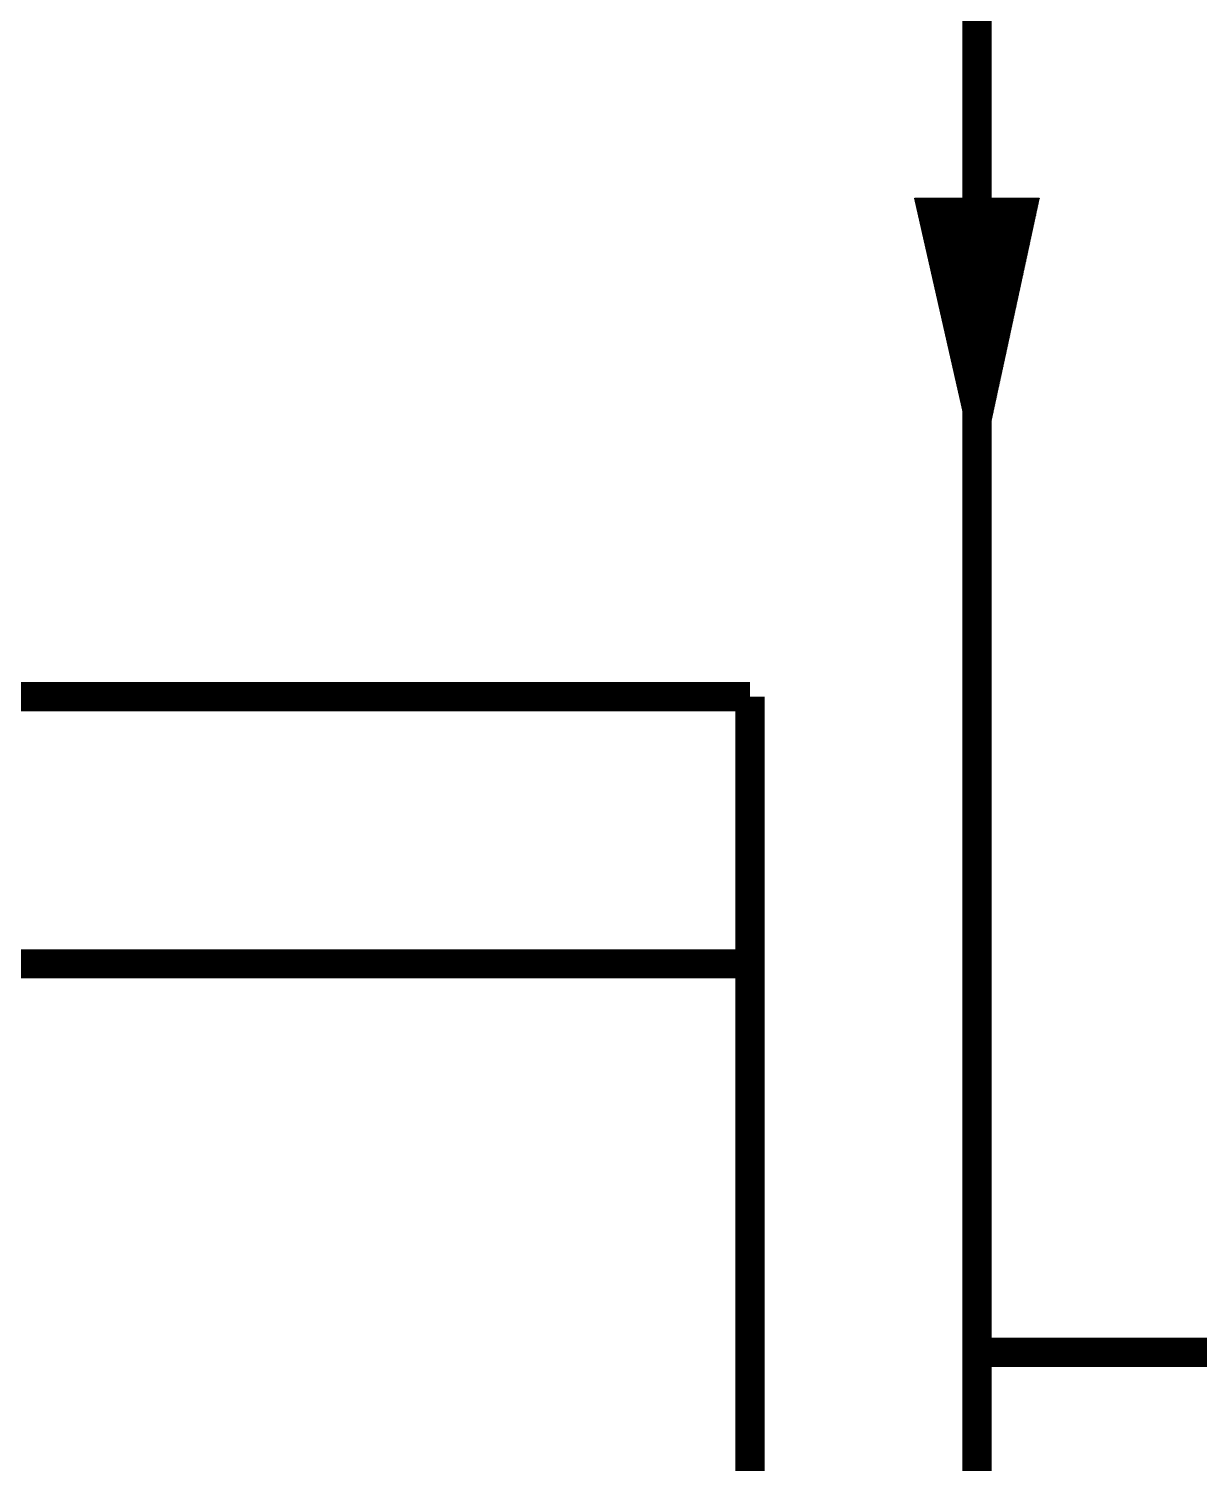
# Model space of a CAD drawing. Extents: x -22909.9 to -22897.8, y -4.7 to 4.1.
# Drawn here: x -22903.313 to -22902.712, y -0.873 to -0.136 of the extents above; entities that cross this region are included whole.
import ezdxf

# ---------------------------------------------------------------- set-up
doc = ezdxf.new("R2010")
doc.units = 0
doc.header["$MEASUREMENT"] = 0
doc.layers.get('0').update_dxf_attribs({"linetype": 'CONTINUOUS'})
doc.layers.add('CALOR', color=1, linetype='CONTINUOUS')
doc.layers.add('DESCARGA', color=5, linetype='CONTINUOUS')

# ---------------------------------------------------------------- blocks, each defined once
blk = doc.blocks.new('*X2')
at = {"color": 0}
for p, q in [((2.9969, 7.9785), (3.0013, 7.9829)), ((2.9973, 7.9798), (3.0011, 7.9835)), ((2.9978, 7.9811), (3.0009, 7.9842)), ((2.9982, 7.9824), (3.0006, 7.9849)), ((2.9987, 7.9838), (3.0004, 7.9855)), ((2.9991, 7.9851), (3.0002, 7.9862)), ((2.9996, 7.9864), (3, 7.9869)), ((2.9903, 7.9586), (3.0045, 7.9728)), ((2.9907, 7.9599), (3.0043, 7.9735)), ((2.9912, 7.9612), (3.004, 7.9741)), ((2.9916, 7.9626), (3.0038, 7.9748)), ((2.992, 7.9639), (3.0036, 7.9755)), ((2.9925, 7.9652), (3.0034, 7.9761)), ((2.9929, 7.9665), (3.0032, 7.9768)), ((2.9934, 7.9679), (3.003, 7.9775)), ((2.9938, 7.9692), (3.0028, 7.9782)), ((2.9943, 7.9705), (3.0026, 7.9788)), ((2.9947, 7.9718), (3.0023, 7.9795)), ((2.9951, 7.9732), (3.0021, 7.9802)), ((2.9956, 7.9745), (3.0019, 7.9808)), ((2.996, 7.9758), (3.0017, 7.9815)), ((2.9965, 7.9771), (3.0015, 7.9822)), ((2.9837, 7.9387), (3.0077, 7.9627)), ((2.9841, 7.94), (3.0074, 7.9634)), ((2.9845, 7.9414), (3.0072, 7.9641)), ((2.985, 7.9427), (3.007, 7.9647)), ((2.9854, 7.944), (3.0068, 7.9654)), ((2.9859, 7.9453), (3.0066, 7.9661)), ((2.9863, 7.9467), (3.0064, 7.9667)), ((2.9867, 7.948), (3.0062, 7.9674)), ((2.9872, 7.9493), (3.006, 7.9681)), ((2.9876, 7.9506), (3.0057, 7.9688)), ((2.9881, 7.952), (3.0055, 7.9694)), ((2.9885, 7.9533), (3.0053, 7.9701)), ((2.989, 7.9546), (3.0051, 7.9708)), ((2.9894, 7.9559), (3.0049, 7.9714)), ((2.9898, 7.9573), (3.0047, 7.9721)), ((2.9766, 7.9175), (3.0111, 7.952)), ((2.977, 7.9188), (3.0108, 7.9526)), ((2.9775, 7.9201), (3.0106, 7.9533)), ((2.9779, 7.9215), (3.0104, 7.954)), ((2.9784, 7.9228), (3.0102, 7.9546)), ((2.9788, 7.9241), (3.01, 7.9553)), ((2.9792, 7.9255), (3.0098, 7.956)), ((2.9797, 7.9268), (3.0096, 7.9567)), ((2.9801, 7.9281), (3.0094, 7.9573)), ((2.9806, 7.9294), (3.0091, 7.958)), ((2.981, 7.9308), (3.0089, 7.9587)), ((2.9814, 7.9321), (3.0087, 7.9593)), ((2.9819, 7.9334), (3.0085, 7.96)), ((2.9823, 7.9347), (3.0083, 7.9607)), ((2.9828, 7.9361), (3.0081, 7.9614)), ((2.9832, 7.9374), (3.0079, 7.962)), ((2.97, 7.8976), (3.0142, 7.9419)), ((2.9704, 7.8989), (3.014, 7.9426)), ((2.9708, 7.9003), (3.0138, 7.9432)), ((2.9713, 7.9016), (3.0136, 7.9439)), ((2.9717, 7.9029), (3.0134, 7.9446)), ((2.9722, 7.9042), (3.0132, 7.9452)), ((2.9726, 7.9056), (3.013, 7.9459)), ((2.9731, 7.9069), (3.0128, 7.9466)), ((2.9735, 7.9082), (3.0125, 7.9473)), ((2.9739, 7.9095), (3.0123, 7.9479)), ((2.9744, 7.9109), (3.0121, 7.9486)), ((2.9748, 7.9122), (3.0119, 7.9493)), ((2.9753, 7.9135), (3.0117, 7.9499)), ((2.9757, 7.9148), (3.0115, 7.9506)), ((2.9761, 7.9162), (3.0113, 7.9513)), ((2.9633, 7.8777), (3.0174, 7.9318)), ((2.9638, 7.8791), (3.0172, 7.9325)), ((2.9642, 7.8804), (3.017, 7.9332)), ((2.9647, 7.8817), (3.0168, 7.9338)), ((2.9651, 7.883), (3.0166, 7.9345)), ((2.9656, 7.8844), (3.0164, 7.9352)), ((2.966, 7.8857), (3.0162, 7.9358)), ((2.9664, 7.887), (3.0159, 7.9365)), ((2.9669, 7.8883), (3.0157, 7.9372)), ((2.9673, 7.8897), (3.0155, 7.9379)), ((2.9678, 7.891), (3.0153, 7.9385)), ((2.9682, 7.8923), (3.0151, 7.9392)), ((2.9686, 7.8936), (3.0149, 7.9399)), ((2.9691, 7.895), (3.0147, 7.9405)), ((2.9695, 7.8963), (3.0145, 7.9412)), ((2.9563, 7.8565), (3.0208, 7.9211)), ((2.9567, 7.8579), (3.0206, 7.9217)), ((2.9572, 7.8592), (3.0204, 7.9224)), ((2.9576, 7.8605), (3.0202, 7.9231)), ((2.958, 7.8618), (3.02, 7.9238)), ((2.9585, 7.8632), (3.0198, 7.9244)), ((2.9589, 7.8645), (3.0195, 7.9251)), ((2.9594, 7.8658), (3.0193, 7.9258)), ((2.9598, 7.8671), (3.0191, 7.9264)), ((2.9603, 7.8685), (3.0189, 7.9271)), ((2.9607, 7.8698), (3.0187, 7.9278)), ((2.9611, 7.8711), (3.0185, 7.9285)), ((2.9616, 7.8724), (3.0183, 7.9291)), ((2.962, 7.8738), (3.0181, 7.9298)), ((2.9625, 7.8751), (3.0178, 7.9305)), ((2.9629, 7.8764), (3.0176, 7.9311)), ((2.9497, 7.8366), (3.024, 7.911)), ((2.9501, 7.838), (3.0238, 7.9117)), ((2.9505, 7.8393), (3.0236, 7.9123)), ((2.951, 7.8406), (3.0234, 7.913)), ((2.9514, 7.8419), (3.0232, 7.9137)), ((2.9519, 7.8433), (3.0229, 7.9144)), ((2.9523, 7.8446), (3.0227, 7.915)), ((2.9527, 7.8459), (3.0225, 7.9157)), ((2.9532, 7.8472), (3.0223, 7.9164)), ((2.9536, 7.8486), (3.0221, 7.917)), ((2.9541, 7.8499), (3.0219, 7.9177)), ((2.9545, 7.8512), (3.0217, 7.9184)), ((2.955, 7.8526), (3.0215, 7.9191)), ((2.9554, 7.8539), (3.0212, 7.9197)), ((2.9558, 7.8552), (3.021, 7.9204)), ((2.943, 7.8168), (3.0272, 7.9009)), ((2.9435, 7.8181), (3.027, 7.9016)), ((2.9439, 7.8194), (3.0268, 7.9023)), ((2.9444, 7.8207), (3.0266, 7.9029)), ((2.9448, 7.8221), (3.0263, 7.9036)), ((2.9452, 7.8234), (3.0261, 7.9043)), ((2.9457, 7.8247), (3.0259, 7.905)), ((2.9461, 7.826), (3.0257, 7.9056)), ((2.9466, 7.8274), (3.0255, 7.9063)), ((2.947, 7.8287), (3.0253, 7.907)), ((2.9474, 7.83), (3.0251, 7.9076)), ((2.9479, 7.8313), (3.0249, 7.9083)), ((2.9483, 7.8327), (3.0246, 7.909)), ((2.9488, 7.834), (3.0244, 7.9097)), ((2.9492, 7.8353), (3.0242, 7.9103)), ((2.9364, 7.7969), (3.0304, 7.8909)), ((2.9368, 7.7982), (3.0302, 7.8915)), ((2.9373, 7.7995), (3.03, 7.8922)), ((2.9377, 7.8009), (3.0297, 7.8929)), ((2.9382, 7.8022), (3.0295, 7.8935)), ((2.9386, 7.8035), (3.0293, 7.8942)), ((2.9391, 7.8048), (3.0291, 7.8949)), ((2.9395, 7.8062), (3.0289, 7.8956)), ((2.9399, 7.8075), (3.0287, 7.8962)), ((2.9404, 7.8088), (3.0285, 7.8969)), ((2.9408, 7.8101), (3.0283, 7.8976)), ((2.9413, 7.8115), (3.028, 7.8982)), ((2.9417, 7.8128), (3.0278, 7.8989)), ((2.9421, 7.8141), (3.0276, 7.8996)), ((2.9426, 7.8154), (3.0274, 7.9003)), ((2.9332, 7.7866), (3.0321, 7.8855)), ((2.9333, 7.7876), (3.0319, 7.8862)), ((2.9338, 7.7889), (3.0317, 7.8868)), ((2.9341, 7.7866), (3.0323, 7.8848)), ((2.9342, 7.7903), (3.0314, 7.8875)), ((2.9346, 7.7916), (3.0312, 7.8882)), ((2.935, 7.7866), (3.0325, 7.8841)), ((2.9351, 7.7929), (3.031, 7.8888)), ((2.9355, 7.7942), (3.0308, 7.8895)), ((2.9359, 7.7866), (3.0327, 7.8835)), ((2.936, 7.7956), (3.0306, 7.8902)), ((2.9368, 7.7866), (3.0329, 7.8828)), ((2.9377, 7.7866), (3.0331, 7.8821)), ((2.9385, 7.7866), (3.0334, 7.8815)), ((2.9394, 7.7866), (3.0336, 7.8808)), ((2.9403, 7.7866), (3.0338, 7.8801)), ((2.9412, 7.7866), (3.034, 7.8794)), ((2.9421, 7.7866), (3.0342, 7.8788)), ((2.943, 7.7866), (3.0344, 7.8781)), ((2.9438, 7.7866), (3.0346, 7.8774)), ((2.9447, 7.7866), (3.0348, 7.8768)), ((2.9456, 7.7866), (3.0351, 7.8761)), ((2.9465, 7.7866), (3.0353, 7.8754)), ((2.9474, 7.7866), (3.0355, 7.8747)), ((2.9483, 7.7866), (3.0357, 7.8741)), ((2.9491, 7.7866), (3.0359, 7.8734)), ((2.95, 7.7866), (3.0361, 7.8727)), ((2.9509, 7.7866), (3.0363, 7.8721)), ((2.9518, 7.7866), (3.0365, 7.8714)), ((2.9527, 7.7866), (3.0367, 7.8707)), ((2.9536, 7.7866), (3.037, 7.87)), ((2.9544, 7.7866), (3.0372, 7.8694)), ((2.9553, 7.7866), (3.0374, 7.8687)), ((2.9562, 7.7866), (3.0376, 7.868)), ((2.9571, 7.7866), (3.0378, 7.8674)), ((2.958, 7.7866), (3.038, 7.8667)), ((2.9589, 7.7866), (3.0382, 7.866)), ((2.9598, 7.7866), (3.0384, 7.8653)), ((2.9606, 7.7866), (3.0387, 7.8647)), ((2.9615, 7.7866), (3.0389, 7.864)), ((2.9624, 7.7866), (3.0391, 7.8633)), ((2.9633, 7.7866), (3.0393, 7.8627)), ((2.9642, 7.7866), (3.0395, 7.862)), ((2.9651, 7.7866), (3.0397, 7.8613)), ((2.9659, 7.7866), (3.0399, 7.8606)), ((2.9668, 7.7866), (3.0401, 7.86)), ((2.9677, 7.7866), (3.0404, 7.8593)), ((2.9686, 7.7866), (3.0406, 7.8586)), ((2.9695, 7.7866), (3.0408, 7.8579)), ((2.9704, 7.7866), (3.041, 7.8573)), ((2.9712, 7.7866), (3.0412, 7.8566)), ((2.9721, 7.7866), (3.0414, 7.8559)), ((2.973, 7.7866), (3.0416, 7.8553)), ((2.9739, 7.7866), (3.0418, 7.8546)), ((2.9748, 7.7866), (3.0421, 7.8539)), ((2.9757, 7.7866), (3.0423, 7.8532)), ((2.9765, 7.7866), (3.0425, 7.8526)), ((2.9774, 7.7866), (3.0427, 7.8519)), ((2.9783, 7.7866), (3.0429, 7.8512)), ((2.9792, 7.7866), (3.0431, 7.8506)), ((2.9801, 7.7866), (3.0433, 7.8499)), ((2.981, 7.7866), (3.0435, 7.8492)), ((2.9818, 7.7866), (3.0438, 7.8485)), ((2.9827, 7.7866), (3.044, 7.8479)), ((2.9836, 7.7866), (3.0442, 7.8472)), ((2.9845, 7.7866), (3.0444, 7.8465)), ((2.9854, 7.7866), (3.0446, 7.8459)), ((2.9863, 7.7866), (3.0448, 7.8452)), ((2.9872, 7.7866), (3.045, 7.8445)), ((2.988, 7.7866), (3.0452, 7.8438)), ((2.9889, 7.7866), (3.0455, 7.8432)), ((2.9898, 7.7866), (3.0457, 7.8425)), ((2.9907, 7.7866), (3.0459, 7.8418)), ((2.9916, 7.7866), (3.0461, 7.8412)), ((2.9925, 7.7866), (3.0463, 7.8405)), ((2.9933, 7.7866), (3.0465, 7.8398)), ((2.9942, 7.7866), (3.0467, 7.8391)), ((2.9951, 7.7866), (3.0469, 7.8385)), ((2.996, 7.7866), (3.0472, 7.8378)), ((2.9969, 7.7866), (3.0474, 7.8371)), ((2.9978, 7.7866), (3.0476, 7.8365)), ((2.9986, 7.7866), (3.0478, 7.8358)), ((2.9995, 7.7866), (3.048, 7.8351)), ((3.0004, 7.7866), (3.0482, 7.8344)), ((3.0013, 7.7866), (3.0484, 7.8338)), ((3.0022, 7.7866), (3.0486, 7.8331)), ((3.0031, 7.7866), (3.0489, 7.8324)), ((3.0039, 7.7866), (3.0491, 7.8318)), ((3.0048, 7.7866), (3.0493, 7.8311)), ((3.0057, 7.7866), (3.0495, 7.8304)), ((3.0066, 7.7866), (3.0497, 7.8297)), ((3.0075, 7.7866), (3.0499, 7.8291)), ((3.0084, 7.7866), (3.0501, 7.8284)), ((3.0092, 7.7866), (3.0503, 7.8277)), ((3.0101, 7.7866), (3.0506, 7.8271)), ((3.011, 7.7866), (3.0508, 7.8264)), ((3.0119, 7.7866), (3.051, 7.8257)), ((3.0128, 7.7866), (3.0512, 7.825)), ((3.0137, 7.7866), (3.0514, 7.8244)), ((3.0146, 7.7866), (3.0516, 7.8237)), ((3.0154, 7.7866), (3.0518, 7.823)), ((3.0163, 7.7866), (3.052, 7.8224)), ((3.0172, 7.7866), (3.0523, 7.8217)), ((3.0181, 7.7866), (3.0525, 7.821)), ((3.019, 7.7866), (3.0527, 7.8203)), ((3.0199, 7.7866), (3.0529, 7.8197)), ((3.0207, 7.7866), (3.0531, 7.819)), ((3.0216, 7.7866), (3.0533, 7.8183)), ((3.0225, 7.7866), (3.0535, 7.8177)), ((3.0234, 7.7866), (3.0537, 7.817)), ((3.0243, 7.7866), (3.054, 7.8163)), ((3.0252, 7.7866), (3.0542, 7.8156)), ((3.026, 7.7866), (3.0544, 7.815)), ((3.0269, 7.7866), (3.0546, 7.8143)), ((3.0278, 7.7866), (3.0548, 7.8136)), ((3.0287, 7.7866), (3.055, 7.813)), ((3.0296, 7.7866), (3.0552, 7.8123)), ((3.0305, 7.7866), (3.0554, 7.8116)), ((3.0313, 7.7866), (3.0556, 7.8109)), ((3.0322, 7.7866), (3.0559, 7.8103)), ((3.0331, 7.7866), (3.0561, 7.8096)), ((3.034, 7.7866), (3.0563, 7.8089)), ((3.0349, 7.7866), (3.0565, 7.8083)), ((3.0358, 7.7866), (3.0567, 7.8076)), ((3.0366, 7.7866), (3.0569, 7.8069)), ((3.0375, 7.7866), (3.0571, 7.8062)), ((3.0384, 7.7866), (3.0573, 7.8056)), ((3.0393, 7.7866), (3.0576, 7.8049)), ((3.0402, 7.7866), (3.0578, 7.8042)), ((3.0411, 7.7866), (3.058, 7.8036)), ((3.042, 7.7866), (3.0582, 7.8029)), ((3.0428, 7.7866), (3.0584, 7.8022)), ((3.0437, 7.7866), (3.0586, 7.8015)), ((3.0446, 7.7866), (3.0588, 7.8009)), ((3.0455, 7.7866), (3.059, 7.8002)), ((3.0464, 7.7866), (3.0593, 7.7995)), ((3.0473, 7.7866), (3.0595, 7.7989)), ((3.0481, 7.7866), (3.0597, 7.7982)), ((3.049, 7.7866), (3.0599, 7.7975)), ((3.0499, 7.7866), (3.0601, 7.7968)), ((3.0508, 7.7866), (3.0603, 7.7962)), ((3.0517, 7.7866), (3.0605, 7.7955)), ((3.0526, 7.7866), (3.0607, 7.7948)), ((3.0534, 7.7866), (3.061, 7.7942)), ((3.0543, 7.7866), (3.0612, 7.7935)), ((3.0552, 7.7866), (3.0614, 7.7928)), ((3.0561, 7.7866), (3.0616, 7.7921)), ((3.057, 7.7866), (3.0618, 7.7915)), ((3.0579, 7.7866), (3.062, 7.7908)), ((3.0587, 7.7866), (3.0622, 7.7901)), ((3.0596, 7.7866), (3.0624, 7.7895)), ((3.0605, 7.7866), (3.0627, 7.7888)), ((3.0614, 7.7866), (3.0629, 7.7881)), ((3.0623, 7.7866), (3.0631, 7.7874)), ((3.0632, 7.7866), (3.0633, 7.7868))]:
    blk.add_line(p, q, dxfattribs=at)
blk = doc.blocks.new('FLECHA')
for p, q in [((0.00787, 0.09747), (-0.04028, -0.04704)), ((0.00787, 0.09747), (0.05357, -0.04704)), ((-0.04028, -0.04704), (0.05357, -0.04704))]:
    blk.add_line(p, q)
at = {"xscale": 0.7200000000000001, "yscale": 0.7200000000000001, "zscale": 0.7200000000000001}
blk.add_blockref('*X2', (-2.15204, -5.65342), dxfattribs=at)

msp = doc.modelspace()

# ---------------------------------------------------------------- linework, layer by layer
at = {"layer": 'CALOR', "const_width": 0.015}
for points in [[(-22903.66186, 1.20668), (-22903.66186, -0.47872), (-22902.94269, -0.47872)], [(-22903.29457, -1.54518), (-22902.94269, -1.54518), (-22902.94269, -0.47872)], [(-22903.43077, -0.61594), (-22902.94269, -0.61594)], [(-22903.43077, -0.61594), (-22902.94269, -0.61594)]]:
    msp.add_lwpolyline(points, dxfattribs=at)
at = {"layer": 'CALOR', "linetype": 'Continuous', "const_width": 0.015}
msp.add_lwpolyline([(-22902.62645, -0.81553), (-22902.82608, -0.81553)], dxfattribs=at)
at = {"layer": 'DESCARGA', "const_width": 0.015}
msp.add_lwpolyline([(-22902.94804, 0.52648), (-22902.82608, 0.52648), (-22902.82608, -2.06419)], dxfattribs=at)

# ---------------------------------------------------------------- block references
at = {"layer": 'DESCARGA', "xscale": 0.68150828351065, "yscale": -0.99749545071865, "zscale": 0.68150828351065}
msp.add_blockref('FLECHA', (-22902.83061, -0.2696), dxfattribs=at)

doc.saveas('drawing.dxf')
